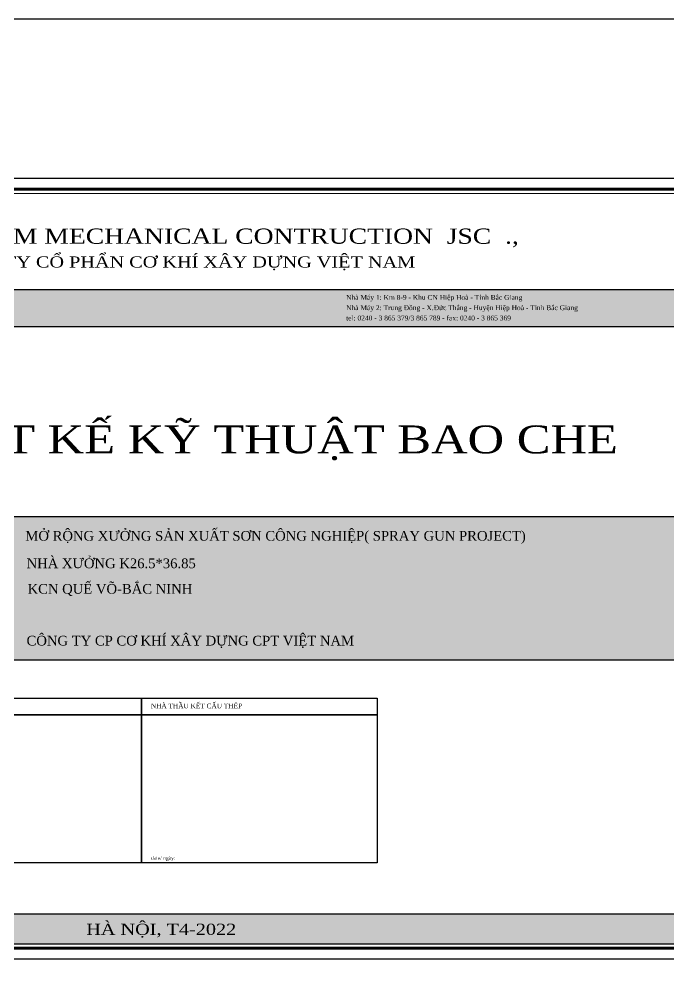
# Model space of a CAD drawing. Header units: inches. Extents: x 315041 to 662841, y -45540 to -35018.
# Drawn here: x 330454 to 330804, y -35535 to -35018 of the extents above; entities that cross this region are included whole.
import ezdxf
from ezdxf.enums import TextEntityAlignment as Align

# ---------------------------------------------------------------- set-up
doc = ezdxf.new("R2010")
doc.units = ezdxf.units.IN
doc.header["$MEASUREMENT"] = 0
for name, color, linetype in [('7', 7, 'Continuous'), ('DIM', 8, 'Continuous'), ('KHUNG BV', 7, 'Continuous'), ('NET IN', 3, 'Continuous')]:
    doc.layers.add(name, color=color, linetype=linetype)
doc.layers.add('bia', color=7, linetype='Continuous', true_color=0xb6cdbc)
doc.layers.add('Cover text', color=7, linetype='Continuous', true_color=0x52370f)
doc.styles.add('ST3', font='times.ttf', dxfattribs={"width": 0.8})

# ---------------------------------------------------------------- blocks, each defined once
blk = doc.blocks.new('fsdfsdf')
at = {"layer": 'bia'}
h = blk.add_hatch(color=256, dxfattribs=at)
h.dxf.hatch_style = 1
h.paths.add_polyline_path([(29.3, 238.09), (598.95, 238.09), (598.95, 160.77), (29.3, 160.77)])
h = blk.add_hatch(color=256, dxfattribs=at)
h.dxf.hatch_style = 1
h.paths.add_polyline_path([(29.3, 8.2), (598.95, 8.2), (598.95, 24.12), (29.3, 24.12)])
at = {"layer": '7', "lineweight": 20, "ltscale": 100}
blk.add_lwpolyline([(29.3, 411.8), (598.95, 411.8), (598.95, 8.2), (29.3, 8.2)], close=True, dxfattribs=at)
at = {"layer": 'bia'}
for points in [[(29.3, 238.09), (598.95, 238.09), (598.95, 160.77), (29.3, 160.77)], [(29.3, 8.2), (598.95, 8.2), (598.95, 24.12), (29.3, 24.12)]]:
    blk.add_lwpolyline(points, close=True, dxfattribs=at)
at = {"layer": 'Defpoints', "color": 0}
blk.add_lwpolyline([(0, 420), (607.15, 420), (607.15, 0), (0, 0)], close=True, dxfattribs=at)
at = {"layer": 'KHUNG BV', "color": 247, "const_width": 1.54}
blk.add_lwpolyline([(26.95, 414.14), (601.3, 414.14), (601.3, 5.86), (26.95, 5.86)], close=True, dxfattribs=at)
at = {"layer": '7', "style": 'ST3', "width": 1.2}
blk.add_text('CPT VIET NAM MECHANICAL CONTRUCTION  JSC  .,', height=8.1854, dxfattribs=at).set_placement((325.47, 384.75), align=Align.CENTER)
at = {"layer": 'Cover text', "style": 'ST3', "width": 1.2}
blk.add_text('CÔNG TY CỔ PHẨN CƠ KHÍ XÂY DỰNG VIỆT NAM', height=6, dxfattribs=at).set_placement((323.32, 371.96), align=Align.CENTER)

msp = doc.modelspace()

# ---------------------------------------------------------------- hatches: boundary and pattern name
at = {"layer": 'bia'}
h = msp.add_hatch(color=256, dxfattribs=at)
h.dxf.hatch_style = 1
h.paths.add_polyline_path([(330245.8929, -35163.2285), (330815.5494, -35163.2285), (330815.5494, -35183.1787), (330245.8929, -35183.1787)])

# ---------------------------------------------------------------- linework, layer by layer
at = {"color": 8}
msp.add_lwpolyline([(335697.3238, -35017.8068), (329510.1822, -35017.8068), (329510.1822, -38896.4843), (335697.3238, -38896.4843)], close=True, dxfattribs=at)
at = {"layer": 'bia'}
msp.add_lwpolyline([(330245.8929, -35163.2285), (330815.5494, -35163.2285), (330815.5494, -35183.1787), (330245.8929, -35183.1787)], close=True, dxfattribs=at)
at = {"layer": 'DIM'}
for points in [[(330397.926, -35383.0008), (330520.1747, -35383.0008), (330520.1747, -35392.0539), (330397.926, -35392.0539)], [(330520.1747, -35383.0008), (330646.899, -35383.0008), (330646.899, -35392.0539), (330520.1747, -35392.0539)], [(330397.926, -35392.0539), (330520.1747, -35392.0539), (330520.1747, -35471.5173), (330397.926, -35471.5173)], [(330520.1747, -35392.0539), (330646.899, -35392.0539), (330646.899, -35471.5173), (330520.1747, -35471.5173)]]:
    msp.add_lwpolyline(points, close=True, dxfattribs=at)
at = {"layer": 'NET IN'}
msp.add_lwpolyline([(330216.5973, -35103.3355), (330823.7521, -35103.3355), (330823.7521, -35523.3355), (330216.5973, -35523.3355)], close=True, dxfattribs=at)

# ---------------------------------------------------------------- block references
msp.add_blockref('fsdfsdf', (330216.5973, -35523.3355))

# ---------------------------------------------------------------- texts
at = {"layer": '7', "style": 'ST3', "width": 1.2}
for s, height, p in [('BẢN VẼ THIẾT KẾ KỸ THUẬT BAO CHE', 15, (330526.6812, -35251.3238)), ('HÀ NỘI, T4-2022', 6, (330530.7211, -35510.3273))]:
    msp.add_text(s, height=height, dxfattribs=at).set_placement(p, align=Align.CENTER)
at = {"layer": '7', "linetype": 'Continuous', "style": 'ST3'}
for s, height, p in [('NHÀ THẦU KẾT CẤU THÉP', 2.56802, (330525.1593, -35388.4515)), ('date/ ngày:', 1.956667, (330525.1593, -35469.9428))]:
    msp.add_text(s, height=height, dxfattribs=at).set_placement(p)
at = {"layer": 'Cover text', "style": 'ST3'}
for s, height, p in [('Nhà Máy 1: Km 8-9 - Khu CN Hiệp Hoà - Tỉnh Bắc Giang ', 2.624892, (330630.1186, -35168.7411)), ('Nhà Máy 2: Trung Đồng - X.Đức Thắng - Huyện Hiệp Hoà - Tỉnh Bắc Giang', 2.624892, (330630.1186, -35174.2962)), ('tel: 0240 - 3 865 379/3 865 789 - fax: 0240 - 3 865 369', 2.624892, (330630.1186, -35179.8514)), ('MỞ RỘNG XƯỞNG SẢN XUẤT SƠN CÔNG NGHIỆP( SPRAY GUN PROJECT)', 5.21368, (330457.6589, -35298.2972)), ('NHÀ XƯỞNG K26.5*36.85', 5.21368, (330458.313, -35313.0874)), ('KCN QUẾ VÕ-BẮC NINH', 5.21368, (330458.8446, -35326.818)), ('CÔNG TY CP CƠ KHÍ XÂY DỰNG CPT VIỆT NAM', 5.21368, (330458.313, -35354.6853))]:
    msp.add_text(s, height=height, dxfattribs=at).set_placement(p)

doc.saveas('drawing.dxf')
